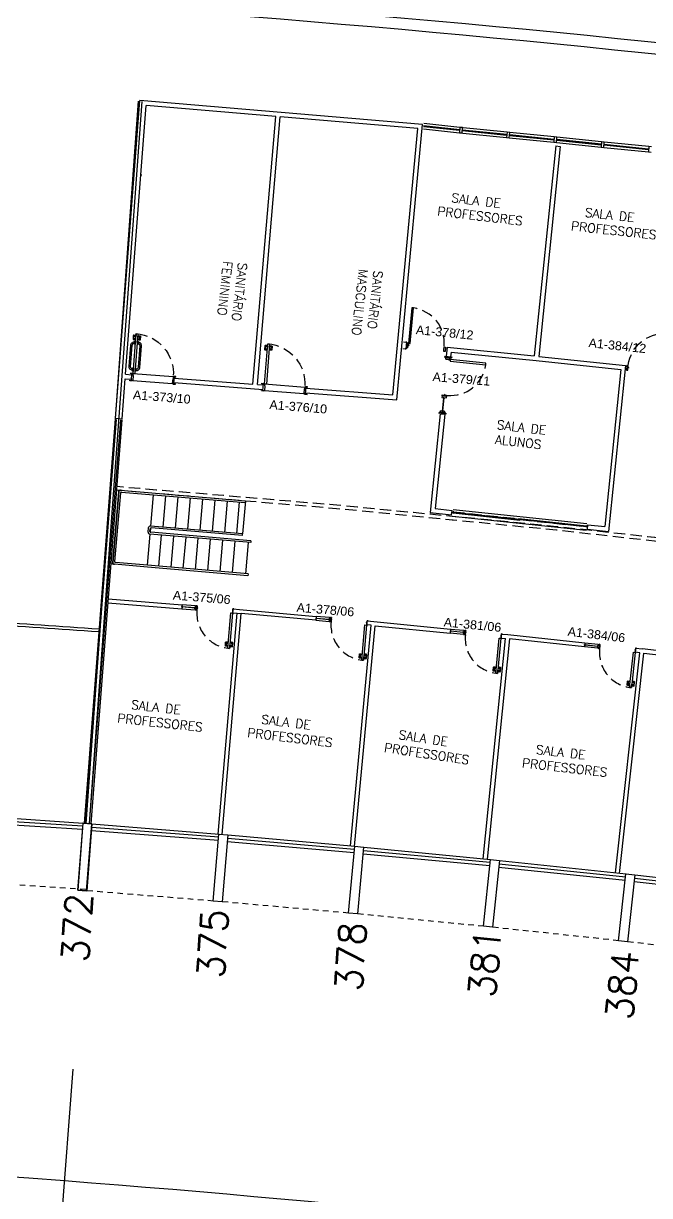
# Model space of a CAD drawing. Header units: millimetres. Extents: x 2958 to 3256, y 1036 to 1150.
# Drawn here: x 3138.35 to 3152.33, y 1059.08 to 1085.26 of the extents above; entities that cross this region are included whole.
import ezdxf

# ---------------------------------------------------------------- set-up
doc = ezdxf.new("R2010")
doc.units = ezdxf.units.MM
for name, pattern in [('CONTINU', [0]), ('HIDDEN', [0.375, 0.25, -0.125]), ('HIDDEN2', [0.1875, 0.125, -0.0625])]:
    doc.linetypes.add(name, pattern=pattern)
for name, color, linetype in [('AR-ALV', 2, 'Continuous'), ('AR-ALV-BXA', 2, 'Continuous'), ('AR-ALV-VT1', 2, 'Continuous'), ('AR-COR-VT2', 2, 'Continuous'), ('AR-DIV', 2, 'Continuous'), ('AR-DIV-SAN', 2, 'Continuous'), ('AR-DIV-VT1', 1, 'Continuous'), ('AR-DIVISORIA', 2, 'Continuous'), ('AR-ESQ', 2, 'Continuous'), ('AR-EST-PIL', 3, 'Continuous'), ('AR-PIS', 1, 'Continuous'), ('AR-PIS-DSN', 1, 'Continuous'), ('AR-POR', 1, 'Continuous'), ('AR-PRJ', 1, 'HIDDEN'), ('AR-PRJ-EDF', 1, 'HIDDEN'), ('AR-SMB', 21, 'Continuous'), ('AREA', 2, 'Continuous'), ('BL-ESQ-02', 62, 'Continuous'), ('BL-ESQ-PRJ', 1, 'HIDDEN'), ('BL-POR-01', 2, 'Continuous'), ('BL-POR-02', 1, 'Continuous'), ('BL-POR-PRJ', 1, 'HIDDEN'), ('DT-ESQ-01', 71, 'Continuous'), ('DT-ESQ-VT1', 1, 'Continuous'), ('ESQ', 1, 'Continuous'), ('ESTR', 3, 'Continuous'), ('NOPILAR1', 2, 'Continuous'), ('PROJ', 1, 'HIDDEN2'), ('TEXTO', 2, 'Continuous'), ('USO1', 2, 'Continuous')]:
    doc.layers.add(name, color=color, linetype=linetype)
doc.styles.add('1', font='romans.shx')
doc.styles.add('NOPILAR', font='simplex.shx', dxfattribs={"height": 0.6})
doc.styles.get("Standard").update_dxf_attribs({"font": 'arial.ttf'})
doc.styles.add('UNB-100-1', font='simplex.shx', dxfattribs={"height": 0.2})
doc.dimstyles.new('1-600', dxfattribs={"dimtxt": 1.1, "dimasz": 2.5, "dimexe": 2, "dimexo": 4, "dimgap": 0.2, "dimtad": 1, "dimdec": 0, "dimzin": 4, "dimdsep": 46, "dimlunit": 6, "dimtxsty": '1', "dimblk1": 'NONE', "dimblk2": 'NONE', "dimsah": 1, "dimcen": 0, "dimclrd": 2, "dimclre": 2, "dimclrt": 2, "dimadec": 0, "dimazin": 0, "dimtfac": 1, "dimtdec": 0, "dimtmove": 2, "dimatfit": 3, "dimldrblk": 'NONE', "dimfxl": 1, "dimtolj": 1, "dimtzin": 0, "dimarcsym": 0})

# ---------------------------------------------------------------- blocks, each defined once
blk = doc.blocks.new('*D90')
at = {"layer": 'DEFPOINTS', "color": 0, "transparency": 16777216}
for p in [(3139.88, 1067.386), (3139.765, 1065.89), (3036.797, 1060.353), (3105.505, 1060.368), (3037.114, 1058.887)]:
    blk.add_point(p, dxfattribs=at)
at = {"layer": 'USO1', "color": 2, "lineweight": -2, "transparency": 16777216}
for p, q in [((3139.459, 1061.902), (3139.114, 1057.415)), ((3037.959, 1054.977), (3038.91, 1050.579))]:
    blk.add_line(p, q, dxfattribs=at)
blk.add_arc((3112.461, 710.251), 350.185, 85.60976, 102.19512, dxfattribs=at)
at = {"layer": 'USO1', "color": 2, "transparency": 16777216, "insert": (3088.577, 1060.373), "char_height": 1.1, "attachment_point": 5, "rotation": 3.9024, "style": '1'}
blk.add_mtext('\\A1;Geociências', dxfattribs=at)
blk = doc.blocks.new('_NONE')
at = {"color": 0, "linetype": 'ByBlock'}
blk.add_circle((0, 0), 0.25, dxfattribs=at)
blk = doc.blocks.new('pm01-p')
at = {"layer": 'BL-ESQ-02', "color": 2}
for p, q in [((0.01, 0.025), (0.01, 0.125)), ((0.04, 0.125), (0.01, 0.125)), ((0.04, 0.025), (0.01, 0.025)), ((0.04, 0.025), (0.04, 0.125))]:
    blk.add_line(p, q, dxfattribs=at)
for points in [[(0.041, 0.926), (0.041, 0.126), (0.076, 0.126), (0.076, 0.926)], [(0.04, 0.075), (0.04, 0.09), (0.05, 0.09), (0.05, 0.075)], [(0.842, 0.075), (0.842, 0.09), (0.832, 0.09), (0.832, 0.075)], [(0.872, 0.025), (0.842, 0.025), (0.842, 0.125), (0.872, 0.125)]]:
    blk.add_lwpolyline(points, close=True, dxfattribs=at)
at = {"layer": 'BL-ESQ-02', "color": 1}
for points in [[(0, 0.023), (0, 0), (-0.023, 0), (-0.023, 0), (0, 0), (0, 0.023)], [(0, 0.128), (0, 0.15), (-0.023, 0.15), (-0.023, 0.151), (0, 0.151), (0, 0.128)]]:
    blk.add_lwpolyline(points, close=True, dxfattribs=at)
at = {"layer": 'BL-ESQ-02', "color": 2}
blk.add_lwpolyline([(0.01, 0.115), (0, 0.115), (0, 0.035), (0.01, 0.035)], dxfattribs=at)
at = {"layer": 'BL-ESQ-PRJ', "color": 1}
blk.add_arc((0.041, 0.126), 0.801, 1.0013, 87.4949, dxfattribs=at)
at = {"layer": 'DT-ESQ-VT1'}
for points in [[(0.04, 0.125), (0.04, 0.1), (0.041, 0.1), (0.041, 0.125)], [(0.041, 0.126), (0.066, 0.126), (0.066, 0.125), (0.041, 0.125)]]:
    blk.add_lwpolyline(points, close=True, dxfattribs=at)
blk = doc.blocks.new('ev01-p')
at = {"layer": 'AR-ALV-BXA', "color": 2}
for p, q in [((0, 0.075), (3, 0.075)), ((0, -0.075), (3, -0.075))]:
    blk.add_line(p, q, dxfattribs=at)
at = {"layer": 'BL-ESQ-02'}
for p, q in [((0, 0.021), (0.015, 0.021)), ((3, -0.006), (3, 0.007))]:
    blk.add_line(p, q, dxfattribs=at)
at = {"layer": 'BL-ESQ-02', "color": 2}
for p, q in [((0, 0.007), (0, 0.021)), ((0, 0.007), (0.015, 0.007)), ((0, -0.006), (0, 0.007)), ((0, 0.007), (0.015, 0.007)), ((0, -0.006), (0, 0.007)), ((0.015, 0.007), (0, 0.007)), ((0.014, 0.02), (0.001, 0.02)), ((0.001, 0.02), (0.001, 0.008)), ((0.001, 0.008), (0.014, 0.008)), ((0.014, 0.006), (0.001, 0.006)), ((0.001, 0.006), (0.001, -0.005)), ((0.014, 0.019), (0.014, 0.02)), ((0.015, 0.019), (0.014, 0.019)), ((0.014, 0.008), (0.014, 0.009)), ((0.014, 0.009), (0.015, 0.009)), ((0.014, 0.005), (0.014, 0.006)), ((0.015, 0.005), (0.014, 0.005)), ((0.015, 0.021), (0.015, 0.019)), ((0.015, 0.009), (0.015, 0.007)), ((0.015, 0.007), (0.015, 0.005)), ((3, 0.021), (2.985, 0.021)), ((2.985, 0.021), (2.985, 0.019)), ((2.985, 0.019), (2.986, 0.019)), ((2.986, 0.009), (2.985, 0.009)), ((2.985, 0.009), (2.985, 0.007)), ((3, 0.007), (2.985, 0.007)), ((2.985, 0.007), (3, 0.007)), ((2.986, 0.019), (2.986, 0.02)), ((2.986, 0.02), (2.999, 0.02)), ((2.986, 0.008), (2.986, 0.009)), ((2.999, 0.008), (2.986, 0.008)), ((2.999, 0.02), (2.999, 0.008)), ((3, 0.007), (3, 0.021)), ((0.015, -0.006), (0, -0.006)), ((0.001, -0.005), (0.014, -0.005)), ((0.014, -0.005), (0.014, -0.004)), ((0.014, -0.004), (0.015, -0.004)), ((0.015, -0.004), (0.015, -0.006))]:
    blk.add_line(p, q, dxfattribs=at)
at = {"layer": 'BL-ESQ-02', "color": 1}
for points in [[(1.5, 0.004), (0.005, 0.004), (0.005, -0.004), (1.5, -0.004)], [(1.47, 0.01), (2.995, 0.01), (2.995, 0.018), (1.47, 0.018)]]:
    blk.add_lwpolyline(points, dxfattribs=at)
at = {"layer": 'BL-ESQ-02', "color": 2}
blk.add_lwpolyline([(0.005, -0.164), (0.005, -0.172)], dxfattribs=at)
at = {"layer": 'BL-ESQ-PRJ', "color": 1}
for p, q in [((0, 0.021), (2.985, 0.021)), ((0.015, 0.019), (2.985, 0.019)), ((0.015, 0.009), (2.985, 0.009)), ((0.015, 0.007), (2.985, 0.007))]:
    blk.add_line(p, q, dxfattribs=at)
at = {"layer": 'DT-ESQ-01', "color": 1}
for p, q in [((1.47, 0.018), (1.47, 0.01)), ((1.5, 0.004), (1.5, -0.004))]:
    blk.add_line(p, q, dxfattribs=at)
blk = doc.blocks.new('em01-p')
at = {"layer": 'BL-ESQ-02', "color": 2}
for p, q in [((0.33, 0.003), (0.03, 0.003)), ((0.33, 0.05), (0.33, -0.05)), ((0.36, 0.05), (0.33, 0.05)), ((0.36, 0.05), (0.36, -0.05)), ((0.33, -0.003), (0.03, -0.003)), ((0.36, -0.05), (0.33, -0.05))]:
    blk.add_line(p, q, dxfattribs=at)
for points in [[(0.03, 0.05), (0, 0.05), (0, -0.05), (0.03, -0.05)], [(0.03, 0.003), (0.03, 0.018), (0.04, 0.018), (0.04, 0.003)], [(0.33, 0.003), (0.33, 0.018), (0.32, 0.018), (0.32, 0.003)], [(0.03, -0.003), (0.03, -0.018), (0.04, -0.018), (0.04, -0.003)], [(0.33, -0.003), (0.33, -0.018), (0.32, -0.018), (0.32, -0.003)]]:
    blk.add_lwpolyline(points, close=True, dxfattribs=at)
blk.add_lwpolyline([(0.36, -0.04), (0.37, -0.04), (0.37, 0.04), (0.36, 0.04)], dxfattribs=at)
at = {"layer": 'BL-ESQ-02', "color": 1}
for points in [[(0.37, 0.052), (0.37, 0.075), (0.392, 0.075), (0.392, 0.075), (0.369, 0.075), (0.369, 0.052)], [(0.37, -0.053), (0.37, -0.075), (0.392, -0.075), (0.392, -0.076), (0.369, -0.076), (0.369, -0.053)]]:
    blk.add_lwpolyline(points, close=True, dxfattribs=at)
blk = doc.blocks.new('conj pm01-p')
at = {"rotation": 180}
for name, p in [('em01-p', (-0.872, 0)), ('pm01-p', (0, 0.075))]:
    blk.add_blockref(name, p, dxfattribs=at)
blk = doc.blocks.new('pm03-p')
at = {"layer": 'BL-POR-01', "color": 2}
for points in [[(-0.067, 1.05), (-0.067, 0.15), (-0.027, 0.15), (-0.027, 1.05)], [(-0.928, 0.15), (-0.928, 0.109), (-0.918, 0.109), (-0.918, 0), (-0.953, 0), (-0.953, 0.15)], [(-0.026, 0.15), (-0.026, 0.109), (-0.036, 0.109), (-0.036, 0), (-0.001, 0), (-0.001, 0.15)]]:
    blk.add_lwpolyline(points, close=True, dxfattribs=at)
at = {"layer": 'BL-POR-02', "color": 1}
for points in [[(-0.074, 1.009), (-0.118, 1.009, 0.414214), (-0.127, 1), (-0.127, 0.92, 0.414214), (-0.118, 0.911), (-0.089, 0.911), (-0.089, 0.929), (-0.109, 0.929), (-0.109, 0.991), (-0.074, 0.991)], [(-0.02, 1.009), (0.024, 1.009, -0.414214), (0.033, 1), (0.033, 0.92, -0.414214), (0.024, 0.911), (-0.005, 0.911), (-0.005, 0.929), (0.015, 0.929), (0.015, 0.991), (-0.02, 0.991)]]:
    blk.add_lwpolyline(points, format="xyb", dxfattribs=at)
for points in [[(-0.067, 1.026), (-0.067, 0.974), (-0.074, 0.974), (-0.074, 1.026)], [(-0.027, 1.026), (-0.027, 0.974), (-0.02, 0.974), (-0.02, 1.026)]]:
    blk.add_lwpolyline(points, close=True, dxfattribs=at)
at = {"layer": 'BL-POR-02', "color": 2}
for points in [[(-0.988, 0.161), (-0.938, 0.161), (-0.938, 0.151), (-0.988, 0.151)], [(0.034, 0.161), (-0.016, 0.161), (-0.016, 0.151), (0.034, 0.151)], [(-0.988, -0.001), (-0.938, -0.001), (-0.938, -0.011), (-0.988, -0.011)], [(0.034, -0.001), (-0.016, -0.001), (-0.016, -0.011), (0.034, -0.011)]]:
    blk.add_lwpolyline(points, close=True, dxfattribs=at)
at = {"layer": 'BL-POR-PRJ', "color": 1}
blk.add_arc((-0.027, 0.15), 0.9, 90, 180, dxfattribs=at)
blk = doc.blocks.new('brra-ap01-p')
at = {"layer": 'BL-POR-02', "linetype": 'CONTINU'}
for points in [[(-0.34, 0), (-0.259, 0)], [(-0.34, -0.011), (-0.34, 0)], [(-0.34, -0.011), (-0.34, -0.012)], [(-0.34, -0.012), (-0.339, -0.013)], [(-0.339, -0.013), (-0.338, -0.013)], [(-0.338, -0.013), (-0.301, -0.013)], [(-0.319, -0.019), (-0.319, -0.013)], [(-0.319, -0.019), (-0.279, -0.019)], [(-0.319, -0.019), (-0.319, -0.02)], [(-0.319, -0.02), (-0.318, -0.021)], [(-0.318, -0.021), (-0.317, -0.021)], [(-0.317, -0.021), (-0.282, -0.021)], [(-0.316, -0.021), (-0.315, -0.036)], [(-0.315, -0.036), (-0.312, -0.05)], [(-0.312, -0.05), (-0.305, -0.064)], [(-0.305, -0.064), (-0.296, -0.076)], [(-0.301, -0.013), (-0.301, 0)], [(-0.301, -0.003), (-0.299, -0.003)], [(-0.299, -0.013), (-0.299, 0)], [(-0.299, -0.013), (-0.261, -0.013)], [(-0.296, -0.076), (-0.284, -0.086)], [(-0.284, -0.086), (-0.271, -0.094)], [(-0.283, -0.03), (-0.283, -0.021)], [(-0.283, -0.03), (-0.281, -0.04)], [(-0.282, -0.021), (-0.28, -0.021)], [(-0.281, -0.04), (-0.276, -0.049)], [(-0.28, -0.02), (-0.279, -0.019)], [(-0.28, -0.021), (-0.28, -0.02)], [(-0.279, -0.019), (-0.279, -0.013)], [(-0.276, -0.049), (-0.269, -0.057)], [(-0.271, -0.094), (-0.257, -0.098)], [(-0.269, -0.057), (-0.261, -0.062)], [(-0.261, -0.013), (-0.26, -0.013)], [(-0.261, -0.062), (-0.251, -0.065)], [(-0.26, -0.013), (-0.259, -0.012)], [(-0.259, -0.011), (-0.259, 0)], [(-0.259, -0.012), (-0.259, -0.011)], [(-0.257, -0.098), (-0.242, -0.1)], [(-0.251, -0.065), (-0.242, -0.067)], [(-0.242, -0.067), (0.242, -0.067)], [(-0.242, -0.1), (0.242, -0.1)], [(0.242, -0.067), (0.251, -0.065)], [(0.242, -0.1), (0.257, -0.098)], [(0.251, -0.065), (0.261, -0.062)], [(0.257, -0.098), (0.271, -0.094)], [(0.34, 0), (0.259, 0)], [(0.259, -0.011), (0.259, 0)], [(0.259, -0.012), (0.259, -0.011)], [(0.26, -0.013), (0.259, -0.012)], [(0.261, -0.013), (0.26, -0.013)], [(0.299, -0.013), (0.261, -0.013)], [(0.261, -0.062), (0.269, -0.057)], [(0.269, -0.057), (0.276, -0.049)], [(0.271, -0.094), (0.284, -0.086)], [(0.276, -0.049), (0.28, -0.042)], [(0.279, -0.019), (0.279, -0.013)], [(0.279, -0.019), (0.319, -0.019)], [(0.279, -0.019), (0.28, -0.02)], [(0.28, -0.02), (0.28, -0.021)], [(0.28, -0.021), (0.282, -0.021)], [(0.28, -0.042), (0.282, -0.036)], [(0.282, -0.021), (0.317, -0.021)], [(0.282, -0.036), (0.283, -0.03)], [(0.283, -0.03), (0.283, -0.021)], [(0.284, -0.086), (0.296, -0.076)], [(0.296, -0.076), (0.305, -0.064)], [(0.299, -0.013), (0.299, 0)], [(0.301, -0.003), (0.299, -0.003)], [(0.301, -0.013), (0.301, 0)], [(0.338, -0.013), (0.301, -0.013)], [(0.305, -0.064), (0.312, -0.05)], [(0.312, -0.05), (0.314, -0.04)], [(0.316, -0.032), (0.314, -0.04)], [(0.316, -0.032), (0.316, -0.021)], [(0.317, -0.021), (0.318, -0.021)], [(0.318, -0.021), (0.319, -0.02)], [(0.319, -0.019), (0.319, -0.013)], [(0.319, -0.02), (0.319, -0.019)], [(0.339, -0.013), (0.338, -0.013)], [(0.34, -0.012), (0.339, -0.013)], [(0.34, -0.011), (0.34, 0)], [(0.34, -0.011), (0.34, -0.012)]]:
    blk.add_lwpolyline(points, dxfattribs=at)
blk = doc.blocks.new('bl-escada 02-p')
blk.add_line((355.606, 100.557), (355.599, 100.557))
at = {"layer": 'AR-COR-VT2'}
for p, q in [((355.605, 100.576), (355.735, 102.151)), ((355.735, 102.151), (355.605, 100.576)), ((355.773, 102.128), (355.647, 100.593)), ((355.778, 102.187), (358.565, 101.957)), ((355.795, 102.146), (358.562, 101.917)), ((356.394, 101.254), (356.402, 101.353)), ((356.435, 101.27), (356.44, 101.33)), ((358.504, 101.22), (356.445, 101.39)), ((358.501, 101.18), (356.462, 101.348)), ((358.687, 101.024), (356.43, 101.21)), ((358.69, 101.064), (356.453, 101.249)), ((358.501, 101.18), (358.504, 101.22)), ((358.69, 101.064), (358.687, 101.024)), ((356.379, 100.472), (355.642, 100.533)), ((356.382, 100.512), (355.665, 100.571))]:
    blk.add_line(p, q, dxfattribs=at)
for centre, radius, start, end in [((355.775, 102.148), 0.04, 85.2746, 175.2746), ((355.793, 102.126), 0.02, 85.2746, 175.2746), ((356.442, 101.35), 0.04, 85.2746, 175.2746), ((356.46, 101.328), 0.02, 85.2746, 175.2746), ((356.433, 101.25), 0.04, 175.2746, 265.2746), ((356.455, 101.269), 0.02, 175.2746, 265.2746), ((355.645, 100.573), 0.04, 175.2746, 265.2745), ((355.666, 100.591), 0.02, 175.2746, 265.2745)]:
    blk.add_arc(centre, radius, start, end, dxfattribs=at)
at = {"layer": 'AR-PIS-DSN', "ltscale": 0.2}
for p, q in [((355.735, 102.151), (355.738, 102.191)), ((355.738, 102.191), (355.778, 102.187)), ((356.455, 101.389), (356.513, 102.087)), ((356.73, 101.366), (356.787, 102.064)), ((357.004, 101.344), (357.062, 102.041)), ((357.279, 101.321), (357.337, 102.018)), ((357.554, 101.298), (357.611, 101.996)), ((357.828, 101.275), (357.886, 101.973)), ((358.103, 101.253), (358.161, 101.95)), ((358.378, 101.23), (358.435, 101.928)), ((358.565, 101.957), (358.504, 101.22)), ((356.444, 101.252), (356.451, 101.346)), ((356.382, 100.512), (356.44, 101.21)), ((356.633, 100.491), (356.69, 101.189)), ((356.907, 100.469), (356.965, 101.166)), ((357.182, 100.446), (357.24, 101.143)), ((357.457, 100.423), (357.514, 101.121)), ((357.731, 100.4), (357.789, 101.098)), ((358.006, 100.378), (358.064, 101.075)), ((358.281, 100.355), (358.338, 101.053)), ((358.342, 101.093), (358.342, 101.093)), ((358.576, 100.331), (358.633, 101.028)), ((355.602, 100.536), (355.605, 100.576)), ((355.642, 100.533), (355.602, 100.536))]:
    blk.add_line(p, q, dxfattribs=at)
at = {"layer": 'AR-PIS-DSN', "color": 2, "ltscale": 0.2}
for p, q in [((358.626, 100.286), (356.379, 100.472)), ((358.63, 100.326), (356.382, 100.512)), ((358.63, 100.326), (358.626, 100.286))]:
    blk.add_line(p, q, dxfattribs=at)
at = {"layer": 'AR-SMB', "ltscale": 0.2}
for p, q in [((356.694, 101.229), (356.694, 101.229)), ((356.968, 101.206), (356.968, 101.206)), ((357.243, 101.183), (357.243, 101.183)), ((357.518, 101.161), (357.518, 101.161)), ((357.792, 101.138), (357.792, 101.138)), ((358.067, 101.115), (358.067, 101.115))]:
    blk.add_line(p, q, dxfattribs=at)
blk = doc.blocks.new('pm80-dry-p')
at = {"layer": 'BL-POR-01'}
blk.add_lwpolyline([(0.044, 0.84), (0.044, 0.05), (0.004, 0.05), (0.004, 0.84)], close=True, dxfattribs=at)
at = {"layer": 'BL-POR-02'}
for p, q in [((0, 0.047), (-0.018, 0.047)), ((-0.018, 0.047), (-0.018, 0.046)), ((-0.018, 0.046), (0, 0.046)), ((0.001, 0.045), (0.001, 0)), ((0.002, 0), (0.002, 0.045)), ((0.803, 0), (0.803, 0.045)), ((0.804, 0.045), (0.804, 0)), ((0.805, 0.047), (0.823, 0.047)), ((0.823, 0.046), (0.805, 0.046)), ((0.823, 0.047), (0.823, 0.046)), ((-0.018, -0.046), (-0.018, -0.047)), ((0, -0.046), (-0.018, -0.046)), ((-0.018, -0.047), (0, -0.047)), ((0.001, -0.005), (0.001, -0.045)), ((0.002, -0.045), (0.002, -0.005)), ((0.003, -0.001), (0.016, -0.001)), ((0.003, -0.002), (0.016, -0.002)), ((0.003, -0.004), (0.016, -0.004)), ((0.802, -0.001), (0.789, -0.001)), ((0.802, -0.002), (0.789, -0.002)), ((0.802, -0.004), (0.789, -0.004)), ((0.803, -0.045), (0.803, -0.005)), ((0.804, -0.005), (0.804, -0.045)), ((0.805, -0.046), (0.823, -0.046)), ((0.823, -0.047), (0.805, -0.047)), ((0.823, -0.046), (0.823, -0.047))]:
    blk.add_line(p, q, dxfattribs=at)
for points in [[(-0.003, 0.799), (-0.047, 0.799, 0.414214), (-0.056, 0.79), (-0.056, 0.71, 0.414214), (-0.047, 0.701), (-0.018, 0.701), (-0.018, 0.719), (-0.038, 0.719), (-0.038, 0.781), (-0.003, 0.781)], [(0.051, 0.799), (0.095, 0.799, -0.414214), (0.104, 0.79), (0.104, 0.71, -0.414214), (0.095, 0.701), (0.066, 0.701), (0.066, 0.719), (0.086, 0.719), (0.086, 0.781), (0.051, 0.781)]]:
    blk.add_lwpolyline(points, format="xyb", dxfattribs=at)
for points in [[(0.004, 0.816), (0.004, 0.764), (-0.003, 0.764), (-0.003, 0.816)], [(0.044, 0.816), (0.044, 0.764), (0.051, 0.764), (0.051, 0.816)]]:
    blk.add_lwpolyline(points, close=True, dxfattribs=at)
for centre, radius, start, end in [((0, 0.045), 0.00225, 0, 90), ((0, 0.045), 0.00075, 0, 90), ((0.805, 0.045), 0.00225, 90, 180), ((0.805, 0.045), 0.00075, 90, 180), ((0, -0.045), 0.00225, 270, 0), ((0, -0.045), 0.00075, 270, 0), ((0.003, 0), 0.00225, 180, 270), ((0.003, -0.005), 0.00225, 90, 180), ((0.003, 0), 0.00075, 180, 270), ((0.003, -0.005), 0.00075, 90, 180), ((0.016, -0.002), 0.0015, 270, 90), ((0.789, -0.002), 0.0015, 90, 270), ((0.802, 0), 0.00075, 270, 0), ((0.802, 0), 0.00225, 270, 0), ((0.802, -0.005), 0.00225, 0, 90), ((0.802, -0.005), 0.00075, 0, 90), ((0.805, -0.045), 0.00225, 180, 270), ((0.805, -0.045), 0.00075, 180, 270)]:
    blk.add_arc(centre, radius, start, end, dxfattribs=at)
at = {"layer": 'BL-POR-PRJ'}
blk.add_arc((0.012, 0.05), 0.79, 359.9833, 90.5939, dxfattribs=at)
blk = doc.blocks.new('porta-visor')
at = {"layer": 'AR-DIV'}
for p, q in [((0, -0.045), (0, 0.045)), ((0.843, 0.045), (0.805, 0.045)), ((0.805, -0.045), (0.805, 0.045)), ((0.843, -0.045), (0.805, -0.045))]:
    blk.add_line(p, q, dxfattribs=at)
for points in [[(0.843, 0.045), (0.843, -0.045)], [(1.143, 0.045), (1.143, -0.045)]]:
    blk.add_lwpolyline(points, dxfattribs=at)
at = {"layer": 'DT-ESQ-VT1'}
for points in [[(0.864, -0.004), (0.864, -0.005), (0.843, -0.005), (0.843, 0.003), (0.843, 0.005), (0.864, 0.005), (0.864, 0.004), (0.844, 0.004), (0.844, 0.003), (0.844, -0.003), (0.844, -0.004)], [(1.122, -0.004), (1.122, -0.005), (1.143, -0.005), (1.143, 0.003), (1.143, 0.005), (1.122, 0.005), (1.122, 0.004), (1.142, 0.004), (1.142, 0.003), (1.142, -0.003), (1.142, -0.004)]]:
    blk.add_lwpolyline(points, close=True, dxfattribs=at)
for points in [[(0.844, 0.003), (0.844, -0.003)], [(1.142, 0.003), (1.142, -0.003)]]:
    blk.add_lwpolyline(points, dxfattribs=at)
at = {"layer": 'DT-ESQ-VT1', "color": 2}
blk.add_lwpolyline([(0.846, -0.003), (1.14, -0.003), (1.14, 0.003), (0.846, 0.003)], close=True, dxfattribs=at)
at = {"xscale": -1, "rotation": 180.0000000026153}
blk.add_blockref('pm80-dry-p', (0, 0), dxfattribs=at)
blk = doc.blocks.new('PILAR-SLC')
blk.add_lwpolyline([(0.197, -72.501), (0.197, -74.001), (-0.003, -74.001), (-0.003, -72.501)], close=True)
blk = doc.blocks.new('*D97')
at = {"layer": 'DEFPOINTS', "color": 0, "transparency": 16777216}
for p in [(3139.882, 1067.386), (3139.766, 1065.89), (3217.679, 1052.622), (3190.353, 1051.654), (3217.238, 1051.188)]:
    blk.add_point(p, dxfattribs=at)
at = {"layer": 'USO1', "color": 2, "lineweight": -2, "transparency": 16777216}
for p, q in [((3139.459, 1061.902), (3139.114, 1057.415)), ((3216.063, 1047.364), (3214.741, 1043.063))]:
    blk.add_line(p, q, dxfattribs=at)
blk.add_arc((3112.356, 709.986), 350.458, 72.913, 85.59592, dxfattribs=at)
at = {"layer": 'USO1', "color": 2, "transparency": 16777216, "insert": (3177.837, 1055.035), "char_height": 1.1, "attachment_point": 5, "rotation": 349.2545, "style": '1'}
blk.add_mtext('\\A1;Matemática', dxfattribs=at)

msp = doc.modelspace()

# ---------------------------------------------------------------- linework, layer by layer
at = {"layer": 'AR-ALV'}
for p, q in [((3140.406, 1076.445), (3140.954, 1083.542)), ((3147.266, 1083.003), (3140.954, 1083.542)), ((3140.632, 1077.425), (3141.096, 1083.429)), ((3143.988, 1083.182), (3141.096, 1083.429)), ((3143.477, 1077.204), (3143.988, 1083.182)), ((3143.578, 1077.196), (3144.087, 1083.174)), ((3147.157, 1082.912), (3144.087, 1083.174)), ((3146.688, 1076.857), (3147.266, 1083.003)), ((3146.598, 1076.964), (3147.157, 1082.912)), ((3150.238, 1082.526), (3149.758, 1077.835)), ((3150.337, 1082.516), (3149.858, 1077.825)), ((3150.238, 1082.526), (3150.337, 1082.516)), ((3150.37, 1082.588), (3150.37, 1082.588)), ((3146.835, 1078.147), (3146.91, 1078.14)), ((3146.896, 1077.991), (3146.91, 1078.14)), ((3147.81, 1078.027), (3147.79, 1077.828)), ((3147.81, 1078.027), (3149.758, 1077.835)), ((3146.821, 1077.998), (3146.896, 1077.991)), ((3147.79, 1077.828), (3147.89, 1077.818)), ((3147.9, 1077.917), (3147.89, 1077.818)), ((3147.9, 1077.917), (3149.798, 1077.731)), ((3149.858, 1077.825), (3151.797, 1077.619)), ((3149.798, 1077.731), (3151.687, 1077.53)), ((3151.687, 1077.53), (3151.329, 1074.023)), ((3151.797, 1077.619), (3151.418, 1073.913)), ((3140.555, 1076.433), (3140.624, 1077.325)), ((3140.624, 1077.325), (3140.765, 1077.314)), ((3140.632, 1077.425), (3140.773, 1077.414)), ((3140.763, 1077.289), (3140.775, 1077.439)), ((3141.712, 1077.216), (3141.724, 1077.365)), ((3141.714, 1077.241), (3143.703, 1077.086)), ((3141.722, 1077.341), (3143.477, 1077.204)), ((3143.578, 1077.196), (3143.711, 1077.186)), ((3143.701, 1077.061), (3143.713, 1077.211)), ((3144.65, 1076.988), (3144.662, 1077.138)), ((3144.652, 1077.013), (3146.688, 1076.857)), ((3144.66, 1077.113), (3146.598, 1076.964)), ((3140.406, 1076.445), (3140.555, 1076.433)), ((3147.659, 1076.543), (3147.433, 1074.337)), ((3147.758, 1076.533), (3147.543, 1074.426)), ((3147.659, 1076.543), (3147.758, 1076.533)), ((3147.543, 1074.426), (3147.923, 1074.386)), ((3147.913, 1074.286), (3147.923, 1074.386)), ((3147.433, 1074.337), (3147.913, 1074.286)), ((3150.945, 1073.963), (3150.956, 1074.063)), ((3150.945, 1073.963), (3151.418, 1073.913)), ((3150.956, 1074.063), (3151.329, 1074.023))]:
    msp.add_line(p, q, dxfattribs=at)
at = {"layer": 'AR-ALV-VT1'}
for p, q in [((3140.404, 1076.42), (3139.707, 1067.399)), ((3140.553, 1076.408), (3139.856, 1067.387))]:
    msp.add_line(p, q, dxfattribs=at)
for points in [[(3222.975, 1070.43, 0.05916), (3137.339, 1086.096), (3128.416, 1086.579), (3122.021, 1086.792)], [(3222.77, 1070.21, 0.058865), (3137.299, 1085.848), (3128.407, 1086.329)]]:
    msp.add_lwpolyline(points, format="xyb", dxfattribs=at)
at = {"layer": 'AR-DIV'}
for p, q in [((3139.732, 1067.397), (3140.429, 1076.418)), ((3139.831, 1067.389), (3140.528, 1076.41)), ((3140.238, 1072.323), (3141.887, 1072.188)), ((3140.244, 1072.412), (3141.894, 1072.278)), ((3142.703, 1067.155), (3143.125, 1072.087)), ((3142.792, 1067.148), (3143.215, 1072.08)), ((3143.025, 1072.095), (3143.125, 1072.087)), ((3143.033, 1072.185), (3143.177, 1072.173)), ((3143.125, 1072.087), (3143.215, 1072.08)), ((3143.177, 1072.173), (3144.89, 1072.019)), ((3144.882, 1071.93), (3143.215, 1072.08)), ((3145.189, 1071.993), (3145.229, 1071.989)), ((3145.221, 1071.9), (3145.181, 1071.903)), ((3145.657, 1066.891), (3146.12, 1071.819)), ((3145.747, 1066.882), (3146.209, 1071.81)), ((3146.12, 1071.819), (3146.02, 1071.828)), ((3146.02, 1071.828), (3146.02, 1071.828)), ((3146.028, 1071.917), (3146.173, 1071.904)), ((3146.173, 1071.904), (3147.89, 1071.736)), ((3146.209, 1071.81), (3147.881, 1071.646)), ((3148.179, 1071.617), (3148.217, 1071.613)), ((3148.188, 1071.707), (3148.226, 1071.703)), ((3148.614, 1066.601), (3149.117, 1071.525)), ((3149.018, 1071.535), (3149.027, 1071.624)), ((3149.018, 1071.535), (3149.117, 1071.525)), ((3149.027, 1071.624), (3149.171, 1071.61)), ((3149.171, 1071.61), (3150.887, 1071.428)), ((3151.185, 1071.396), (3151.222, 1071.392)), ((3151.568, 1066.287), (3152.112, 1071.207)), ((3152.013, 1071.217), (3152.013, 1071.217)), ((3152.023, 1071.307), (3152.167, 1071.291)), ((3151.658, 1066.277), (3152.202, 1071.197)), ((3152.202, 1071.197), (3153.871, 1071.005))]:
    msp.add_line(p, q, dxfattribs=at)
for points in [[(3150.877, 1071.338), (3149.207, 1071.516), (3148.703, 1066.592)], [(3152.112, 1071.207), (3152.013, 1071.217)], [(3153.881, 1071.095), (3152.167, 1071.291)]]:
    msp.add_lwpolyline(points, dxfattribs=at)
at = {"layer": 'AR-DIV-SAN'}
msp.add_line((3141, 1081.872), (3140.98, 1081.873), dxfattribs=at)
at = {"layer": 'AR-DIV-VT1'}
for p, q in [((3142.193, 1072.254), (3141.894, 1072.278)), ((3141.887, 1072.188), (3142.186, 1072.164)), ((3145.189, 1071.993), (3144.89, 1072.019)), ((3144.882, 1071.93), (3145.181, 1071.903)), ((3147.89, 1071.736), (3148.188, 1071.707)), ((3148.179, 1071.617), (3147.881, 1071.646)), ((3151.175, 1071.306), (3150.877, 1071.338)), ((3150.887, 1071.428), (3151.185, 1071.396))]:
    msp.add_line(p, q, dxfattribs=at)
at = {"layer": 'AR-DIVISORIA'}
for p, q in [((3139.752, 1067.395), (3140.925, 1083.522)), ((3139.831, 1067.389), (3141.005, 1083.517))]:
    msp.add_line(p, q, dxfattribs=at)
for centre, radius, start, end in [((3112.492, 686.424), 386.229, 85.91032, 86.68948), ((3112.492, 686.425), 386.288, 85.91026, 86.67812)]:
    msp.add_arc(centre, radius, start, end, dxfattribs=at)
at = {"layer": 'AR-ESQ', "color": 1}
for p, q in [((3148.098, 1082.94), (3147.293, 1083.026)), ((3147.282, 1082.905), (3148.086, 1082.821)), ((3148.085, 1082.821), (3149.14, 1082.713)), ((3149.152, 1082.833), (3148.098, 1082.94)), ((3150.203, 1082.726), (3149.212, 1082.827)), ((3151.261, 1082.618), (3150.263, 1082.719)), ((3149.199, 1082.707), (3150.191, 1082.606)), ((3150.251, 1082.6), (3151.249, 1082.498)), ((3151.308, 1082.492), (3152.304, 1082.391)), ((3152.316, 1082.51), (3151.32, 1082.612))]:
    msp.add_line(p, q, dxfattribs=at)
at = {"layer": 'AR-ESQ', "color": 2}
for p, q in [((3147.287, 1082.959), (3148.092, 1082.875)), ((3148.093, 1082.887), (3147.288, 1082.971)), ((3148.098, 1082.94), (3148.086, 1082.822)), ((3148.146, 1082.815), (3148.158, 1082.934)), ((3148.151, 1082.869), (3149.145, 1082.767)), ((3149.146, 1082.779), (3148.153, 1082.88)), ((3149.152, 1082.833), (3149.14, 1082.714)), ((3149.212, 1082.827), (3149.152, 1082.833)), ((3149.199, 1082.707), (3149.212, 1082.827)), ((3149.205, 1082.761), (3150.197, 1082.66)), ((3150.198, 1082.672), (3149.206, 1082.773)), ((3150.203, 1082.726), (3150.191, 1082.607)), ((3150.263, 1082.719), (3150.203, 1082.726)), ((3150.251, 1082.6), (3150.263, 1082.719)), ((3149.14, 1082.713), (3149.199, 1082.707)), ((3150.191, 1082.606), (3150.251, 1082.6)), ((3150.256, 1082.654), (3151.254, 1082.552)), ((3151.255, 1082.564), (3150.258, 1082.666)), ((3151.261, 1082.618), (3151.249, 1082.499)), ((3151.249, 1082.498), (3151.308, 1082.492)), ((3151.32, 1082.612), (3151.261, 1082.618)), ((3151.308, 1082.492), (3151.32, 1082.612)), ((3151.314, 1082.546), (3152.31, 1082.444)), ((3152.311, 1082.456), (3151.315, 1082.558)), ((3152.316, 1082.51), (3152.304, 1082.391)), ((3152.376, 1082.504), (3152.316, 1082.51)), ((3152.304, 1082.391), (3152.364, 1082.384))]:
    msp.add_line(p, q, dxfattribs=at)
at = {"layer": 'AR-ESQ'}
for p, q in [((3148.086, 1082.821), (3148.146, 1082.815)), ((3148.158, 1082.934), (3148.098, 1082.94))]:
    msp.add_line(p, q, dxfattribs=at)
at = {"layer": 'AR-EST-PIL'}
msp.add_lwpolyline([(3139.683, 1067.401), (3139.565, 1065.905), (3139.765, 1065.89), (3139.882, 1067.385), (3139.683, 1067.401)], dxfattribs=at)
at = {"layer": 'AR-PIS'}
for p, q in [((3140.798, 1077.287), (3141.677, 1077.219)), ((3141.698, 1077.367), (3140.8, 1077.437)), ((3144.615, 1076.991), (3143.736, 1077.058)), ((3143.737, 1077.209), (3144.637, 1077.14))]:
    msp.add_line(p, q, dxfattribs=at)
at = {"layer": 'AR-PRJ'}
for radius in [366.755, 366.676]:
    msp.add_arc((3112.107, 709.256), radius, 73.24459, 85.57029, dxfattribs=at)
at = {"layer": 'AR-PRJ-EDF', "linetype": 'HIDDEN'}
msp.add_arc((3112.111, 709.256), 366.755, 73.24459, 85.57151, dxfattribs=at)
at = {"layer": 'ESQ'}
for p, q in [((3136.843, 1067.594), (3139.684, 1067.401)), ((3136.834, 1067.445), (3139.674, 1067.263)), ((3136.838, 1067.52), (3139.679, 1067.338)), ((3139.878, 1067.311), (3142.716, 1067.093)), ((3139.884, 1067.385), (3142.722, 1067.155)), ((3139.872, 1067.236), (3142.71, 1067.018)), ((3142.911, 1067.064), (3145.747, 1066.822)), ((3142.917, 1067.139), (3145.754, 1066.884)), ((3142.905, 1066.989), (3145.74, 1066.747)), ((3145.942, 1066.791), (3148.776, 1066.525)), ((3145.949, 1066.866), (3148.783, 1066.588)), ((3145.935, 1066.717), (3148.768, 1066.451)), ((3148.97, 1066.493), (3151.802, 1066.203)), ((3148.978, 1066.568), (3151.809, 1066.265)), ((3148.962, 1066.419), (3151.793, 1066.128)), ((3152.002, 1066.244), (3154.831, 1065.917)), ((3151.985, 1066.095), (3154.814, 1065.781)), ((3151.994, 1066.169), (3154.823, 1065.855))]:
    msp.add_line(p, q, dxfattribs=at)
at = {"layer": 'PROJ'}
for p, q in [((3139.743, 1065.919), (3133.522, 1066.317)), ((3142.594, 1065.661), (3139.773, 1065.889)), ((3145.613, 1065.391), (3142.794, 1065.644)), ((3148.63, 1065.096), (3145.812, 1065.372)), ((3151.643, 1064.774), (3148.828, 1065.075)), ((3154.654, 1064.428), (3151.842, 1064.752))]:
    msp.add_line(p, q, dxfattribs=at)

# ---------------------------------------------------------------- block references
at = {"rotation": 359.8486935274649}
msp.add_blockref('bl-escada 02-p', (2784.477, 973.588), dxfattribs=at)
at = {"layer": 'AR-DIV', "xscale": -1}
for p, rotation in [((3143.029, 1072.14), 355.3437831829534), ((3146.024, 1071.873), 354.8819894412997), ((3149.022, 1071.58), 354.3977844942905), ((3152.018, 1071.262), 353.9341552798036)]:
    msp.add_blockref('porta-visor', p, dxfattribs=dict(at, rotation=rotation))
at = {"layer": 'AR-ESQ', "rotation": 354.6342010121912}
msp.add_blockref('pm01-p', (3146.896, 1077.991), dxfattribs=at)
at = {"layer": 'AR-ESQ', "xscale": -1, "rotation": 353.6867167247373}
msp.add_blockref('pm01-p', (3152.677, 1077.399), dxfattribs=at)
at = {"layer": 'AR-ESQ', "color": 4, "rotation": 353.9237203498457}
msp.add_blockref('ev01-p', (3147.942, 1074.333), dxfattribs=at)
at = {"layer": 'AR-POR', "rotation": 84.16072397524935}
msp.add_blockref('conj pm01-p', (3147.837, 1077.798), dxfattribs=at)
at = {"layer": 'BL-POR-01', "xscale": -1}
for name, p, rotation in [('pm03-p', (3140.762, 1077.289), 355.5758918944445), ('brra-ap01-p', (3140.831, 1077.83), 265.5764213873078), ('pm03-p', (3143.7, 1077.061), 355.6075175104789)]:
    msp.add_blockref(name, p, dxfattribs=dict(at, rotation=rotation))
at = {"layer": 'BL-POR-01', "rotation": 85.57536167040077}
msp.add_blockref('brra-ap01-p', (3140.871, 1077.827), dxfattribs=at)
at = {"layer": 'ESTR'}
for p, rotation in [((3145.237, 1139.689), 355.6097560975607), ((3148.886, 1139.394), 355.1219512195125), ((3152.532, 1139.068), 354.634146341463), ((3156.176, 1138.711), 354.1463414634147), ((3159.816, 1138.323), 353.6585365853664)]:
    msp.add_blockref('PILAR-SLC', p, dxfattribs=dict(at, rotation=rotation))

# ---------------------------------------------------------------- texts
at = {"layer": 'AREA', "char_height": 0.2, "width": 2.46019, "attachment_point": 1, "style": 'UNB-100-1'}
for s, insert, rotation in [('SANITÁRIO FEMININO', (3143.35, 1079.905), 263.5402), ('SANITÁRIO MASCULINO', (3146.374, 1079.729), 263.8359)]:
    msp.add_mtext(s, dxfattribs=dict(at, insert=insert, rotation=rotation))
at = {"layer": 'AREA', "char_height": 0.2, "width": 1.35889, "attachment_point": 1}
for s, insert, rotation in [('A1-378/12', (3147.126, 1078.522), 354.3977), ('A1-384/12', (3150.983, 1078.232), 353.9237), ('A1-379/11', (3147.497, 1077.473), 355.3067), ('A1-373/10', (3140.809, 1077.07), 355.3067), ('A1-376/10', (3143.855, 1076.851), 355.3067), ('A1-375/06', (3141.701, 1072.595), 355.3067), ('A1-378/06', (3144.461, 1072.321), 355.3067), ('A1-381/06', (3147.747, 1071.993), 354.4927), ('A1-384/06', (3150.518, 1071.786), 353.2835)]:
    msp.add_mtext(s, dxfattribs=dict(at, insert=insert, rotation=rotation))
at = {"layer": 'NOPILAR1', "style": 'NOPILAR'}
for s, rotation, p in [('372', 86.2383, (3139.802, 1064.276)), ('375', 86.2383, (3142.83, 1063.921)), ('375', 86.2383, (3142.83, 1063.921)), ('378', 86.2383, (3145.909, 1063.628)), ('381', 84.4346, (3148.878, 1063.482)), ('384', 84.4346, (3151.948, 1062.985)), ('384', 84.4346, (3151.948, 1062.985))]:
    msp.add_text(s, height=0.6, rotation=rotation, dxfattribs=at).set_placement(p)
at = {"layer": 'TEXTO', "char_height": 0.2, "attachment_point": 1, "style": 'UNB-100-1'}
for s, insert, width, rotation in [('  SALA DE\\PPROFESSORES', (3147.649, 1081.502), 2.14541, 353.2701), ('  SALA DE\\PPROFESSORES', (3150.629, 1081.171), 2.14541, 353.9237), ('\\PSALA DE\\PALUNOS', (3148.973, 1076.733), 1.95981, 353.4813), ('  SALA DE\\PPROFESSORES', (3140.501, 1070.18), 2.14541, 353.7529), ('  SALA DE\\PPROFESSORES', (3143.407, 1069.855), 2.14541, 353.1406), ('  SALA DE\\PPROFESSORES', (3146.476, 1069.52), 2.14541, 351.4573), ('  SALA DE\\PPROFESSORES', (3149.538, 1069.178), 2.14541, 353.5272)]:
    msp.add_mtext(s, dxfattribs=dict(at, insert=insert, width=width, rotation=rotation))

# ---------------------------------------------------------------- dimensions: what is measured, and where the dimension line sits
at = {"layer": 'USO1'}
for base, line1, line2, text, picture, middle in [((3105.505, 1060.368), ((3037.114, 1058.887), (3036.797, 1060.353)), ((3139.88, 1067.386), (3139.765, 1065.89)), 'Geociências', '*D90', (3088.577, 1060.373)), ((3190.353, 1051.654), ((3217.238, 1051.188), (3217.679, 1052.622)), ((3139.882, 1067.386), (3139.766, 1065.89)), 'Matemática', '*D97', (3177.837, 1055.035))]:
    dim = msp.add_angular_dim_2l(base=base, line1=line1, line2=line2, text=text, dimstyle='1-600', override={"dimazin": 1}, dxfattribs=at)
    dim.commit()
    dim.dimension.update_dxf_attribs({"geometry": picture, "text_midpoint": middle})

doc.saveas('drawing.dxf')
